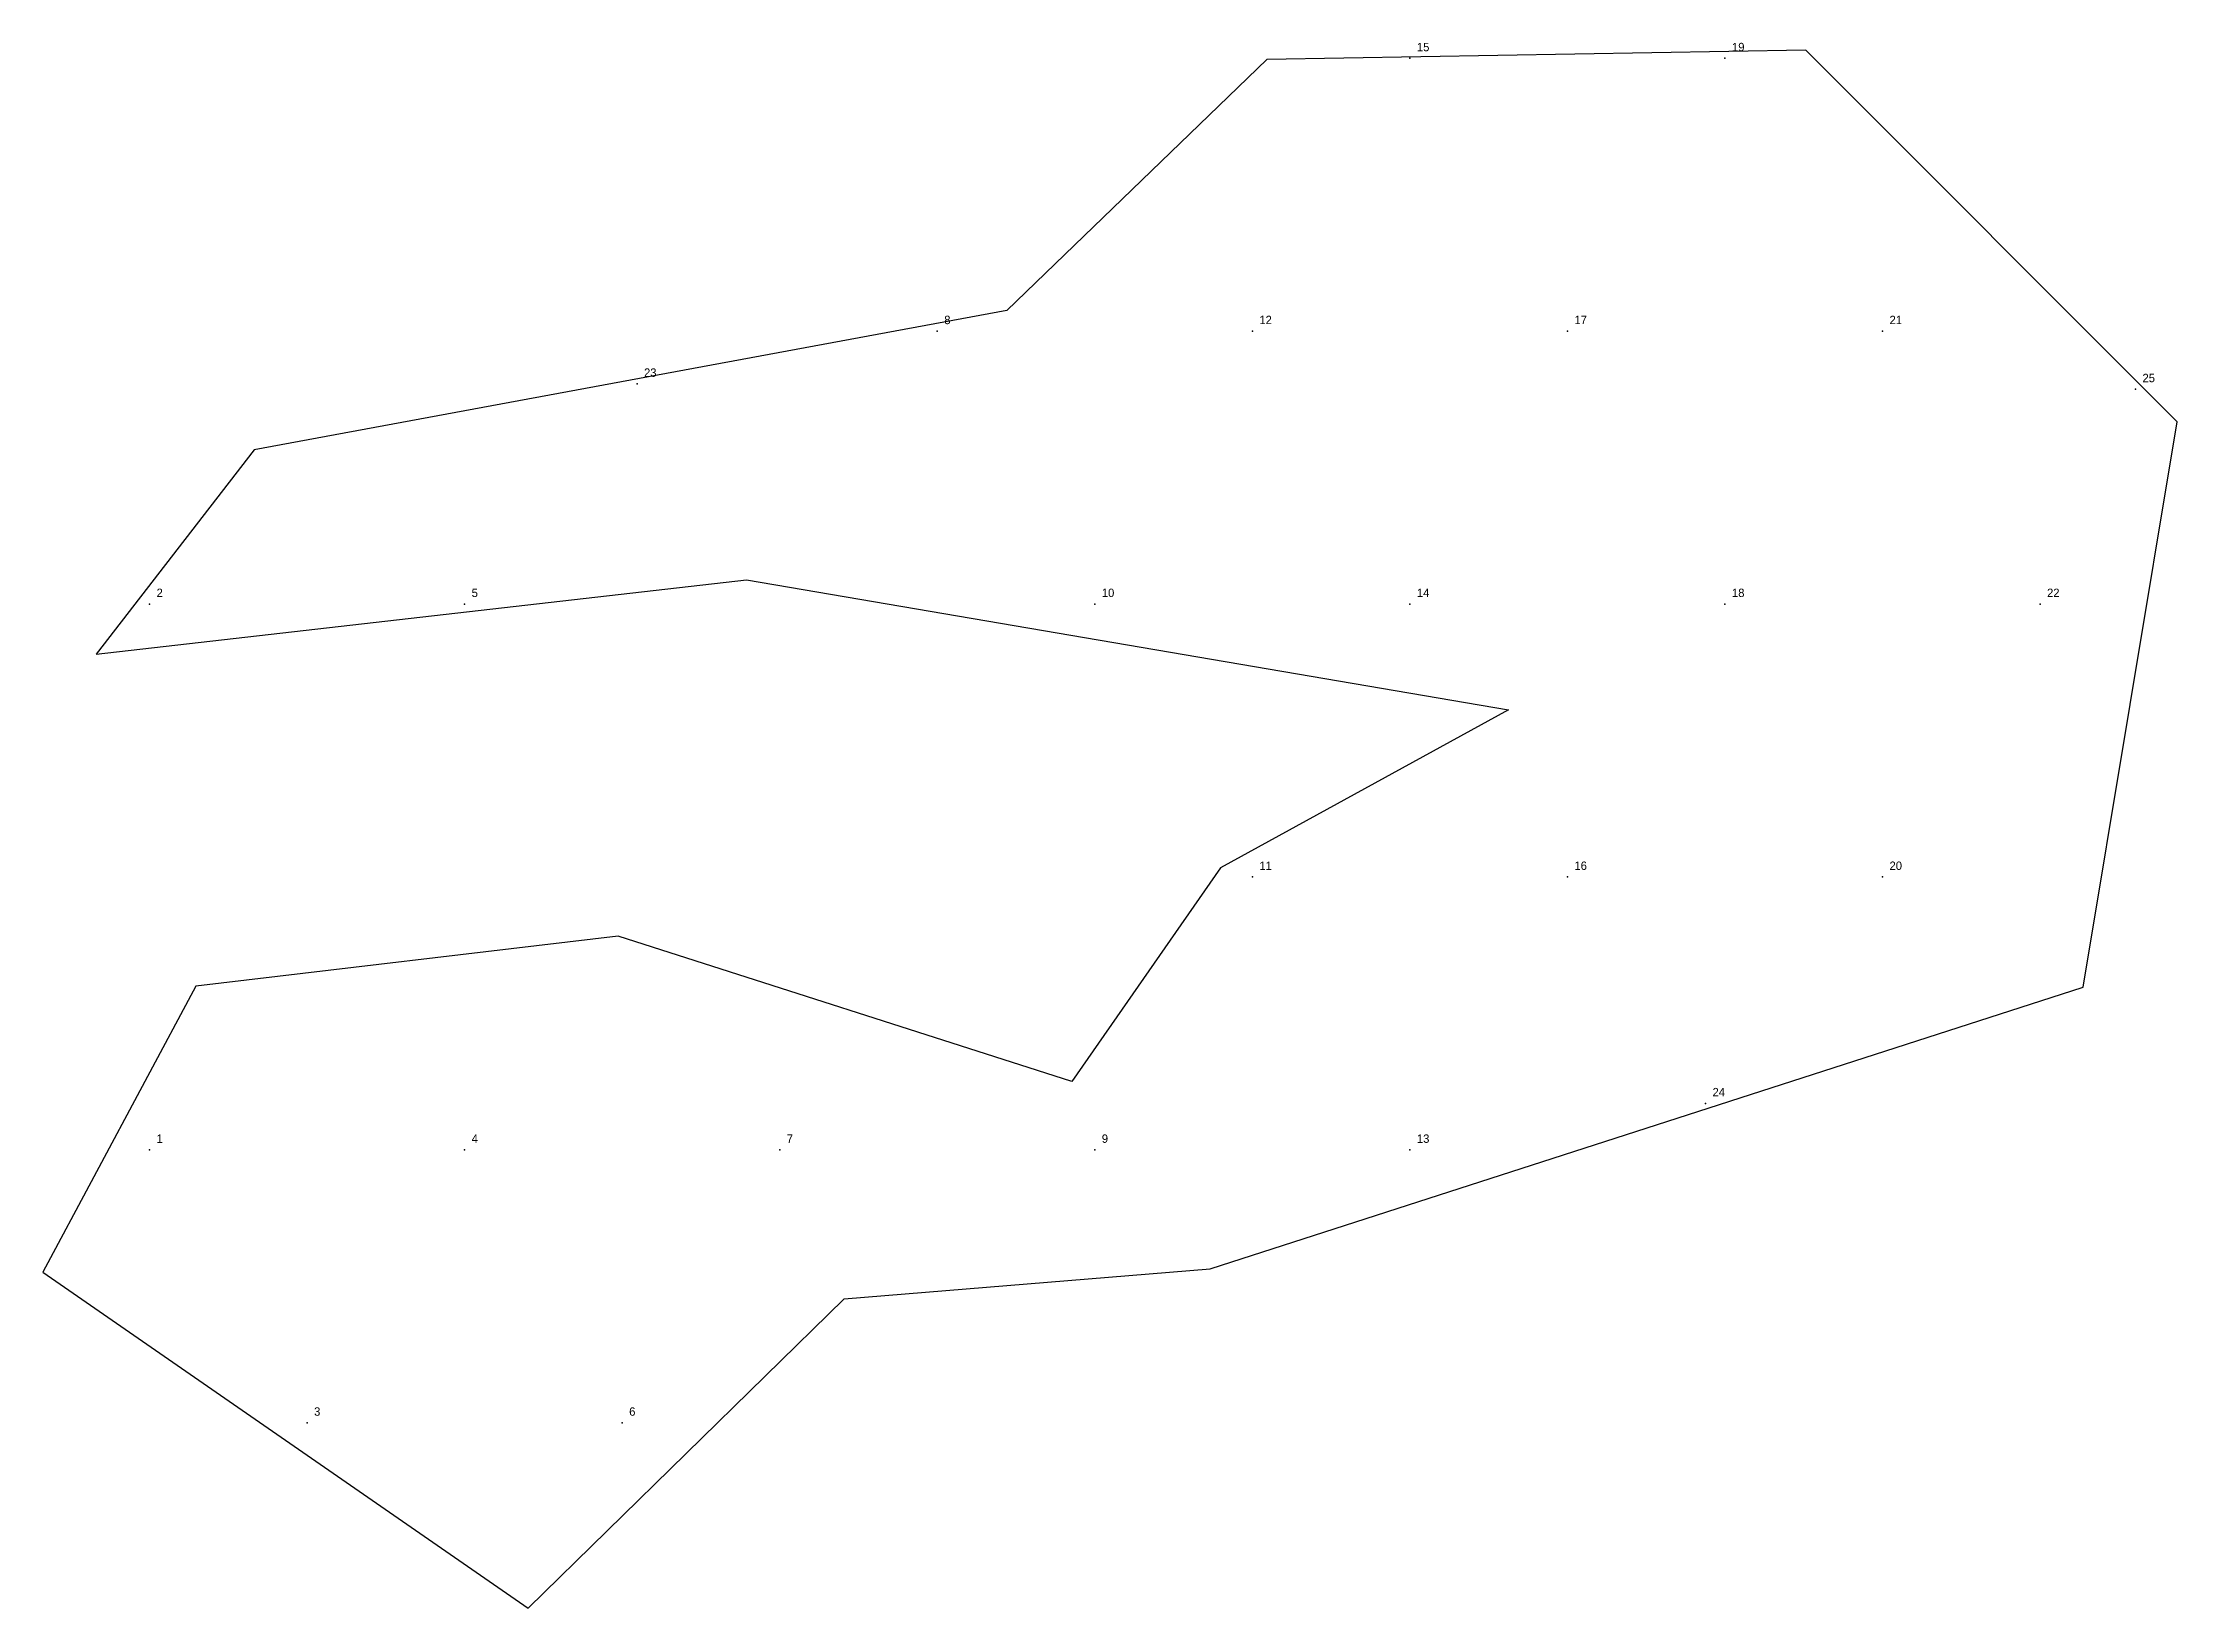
# Model space of a CAD drawing. Header units: metres. Extents: x 49 to 354, y 57 to 281.
import ezdxf

# ---------------------------------------------------------------- set-up
doc = ezdxf.new("R2010")
doc.units = ezdxf.units.M
for name, color, linetype in [('Poligono', 7, 'Continuous'), ('Puntos_BordeAux', 7, 'Continuous'), ('Puntos_Interior', 7, 'Continuous'), ('Rotulos_ID', 7, 'Continuous')]:
    doc.layers.add(name, color=color, linetype=linetype)

msp = doc.modelspace()

# ---------------------------------------------------------------- linework, layer by layer
at = {"layer": 'Poligono'}
msp.add_lwpolyline([(131.59, 153.44), (71.26, 146.32), (49.41, 105.46), (118.76, 57.48), (163.89, 101.66), (216.15, 105.94), (340.84, 146.16), (354.27, 226.89), (301.2, 279.97), (224.24, 278.64), (187.09, 242.82), (79.61, 222.91), (57.06, 193.72), (149.94, 204.34), (258.74, 185.76), (217.61, 163.2), (196.38, 132.69), (131.59, 153.44)], close=True, dxfattribs=at)
at = {"layer": 'Puntos_BordeAux'}
for p in [(134.29, 232.34), (348.3, 231.57), (286.89, 129.59)]:
    msp.add_point(p, dxfattribs=at)
at = {"layer": 'Puntos_Interior'}
for p in [(244.67, 278.83), (289.67, 278.83), (177.17, 239.86), (222.17, 239.86), (267.17, 239.86), (312.17, 239.86), (64.67, 200.89), (109.67, 200.89), (199.67, 200.89), (244.67, 200.89), (289.67, 200.89), (334.67, 200.89), (222.17, 161.92), (267.17, 161.92), (312.17, 161.92), (64.67, 122.95), (109.67, 122.95), (154.67, 122.95), (199.67, 122.95), (244.67, 122.95), (87.17, 83.98), (132.17, 83.98)]:
    msp.add_point(p, dxfattribs=at)

# ---------------------------------------------------------------- texts
at = {"layer": 'Rotulos_ID'}
for s, p in [('15', (245.67, 279.83)), ('19', (290.67, 279.83)), ('8', (178.17, 240.86)), ('12', (223.17, 240.86)), ('17', (268.17, 240.86)), ('21', (313.17, 240.86)), ('23', (135.29, 233.34)), ('25', (349.3, 232.57)), ('2', (65.67, 201.89)), ('5', (110.67, 201.89)), ('10', (200.67, 201.89)), ('14', (245.67, 201.89)), ('18', (290.67, 201.89)), ('22', (335.67, 201.89)), ('11', (223.17, 162.92)), ('16', (268.17, 162.92)), ('20', (313.17, 162.92)), ('24', (287.89, 130.59)), ('1', (65.67, 123.95)), ('4', (110.67, 123.95)), ('7', (155.67, 123.95)), ('9', (200.67, 123.95)), ('13', (245.67, 123.95)), ('3', (88.17, 84.98)), ('6', (133.17, 84.98))]:
    msp.add_text(s, height=1.2, dxfattribs=at).set_placement(p)

doc.saveas('drawing.dxf')
